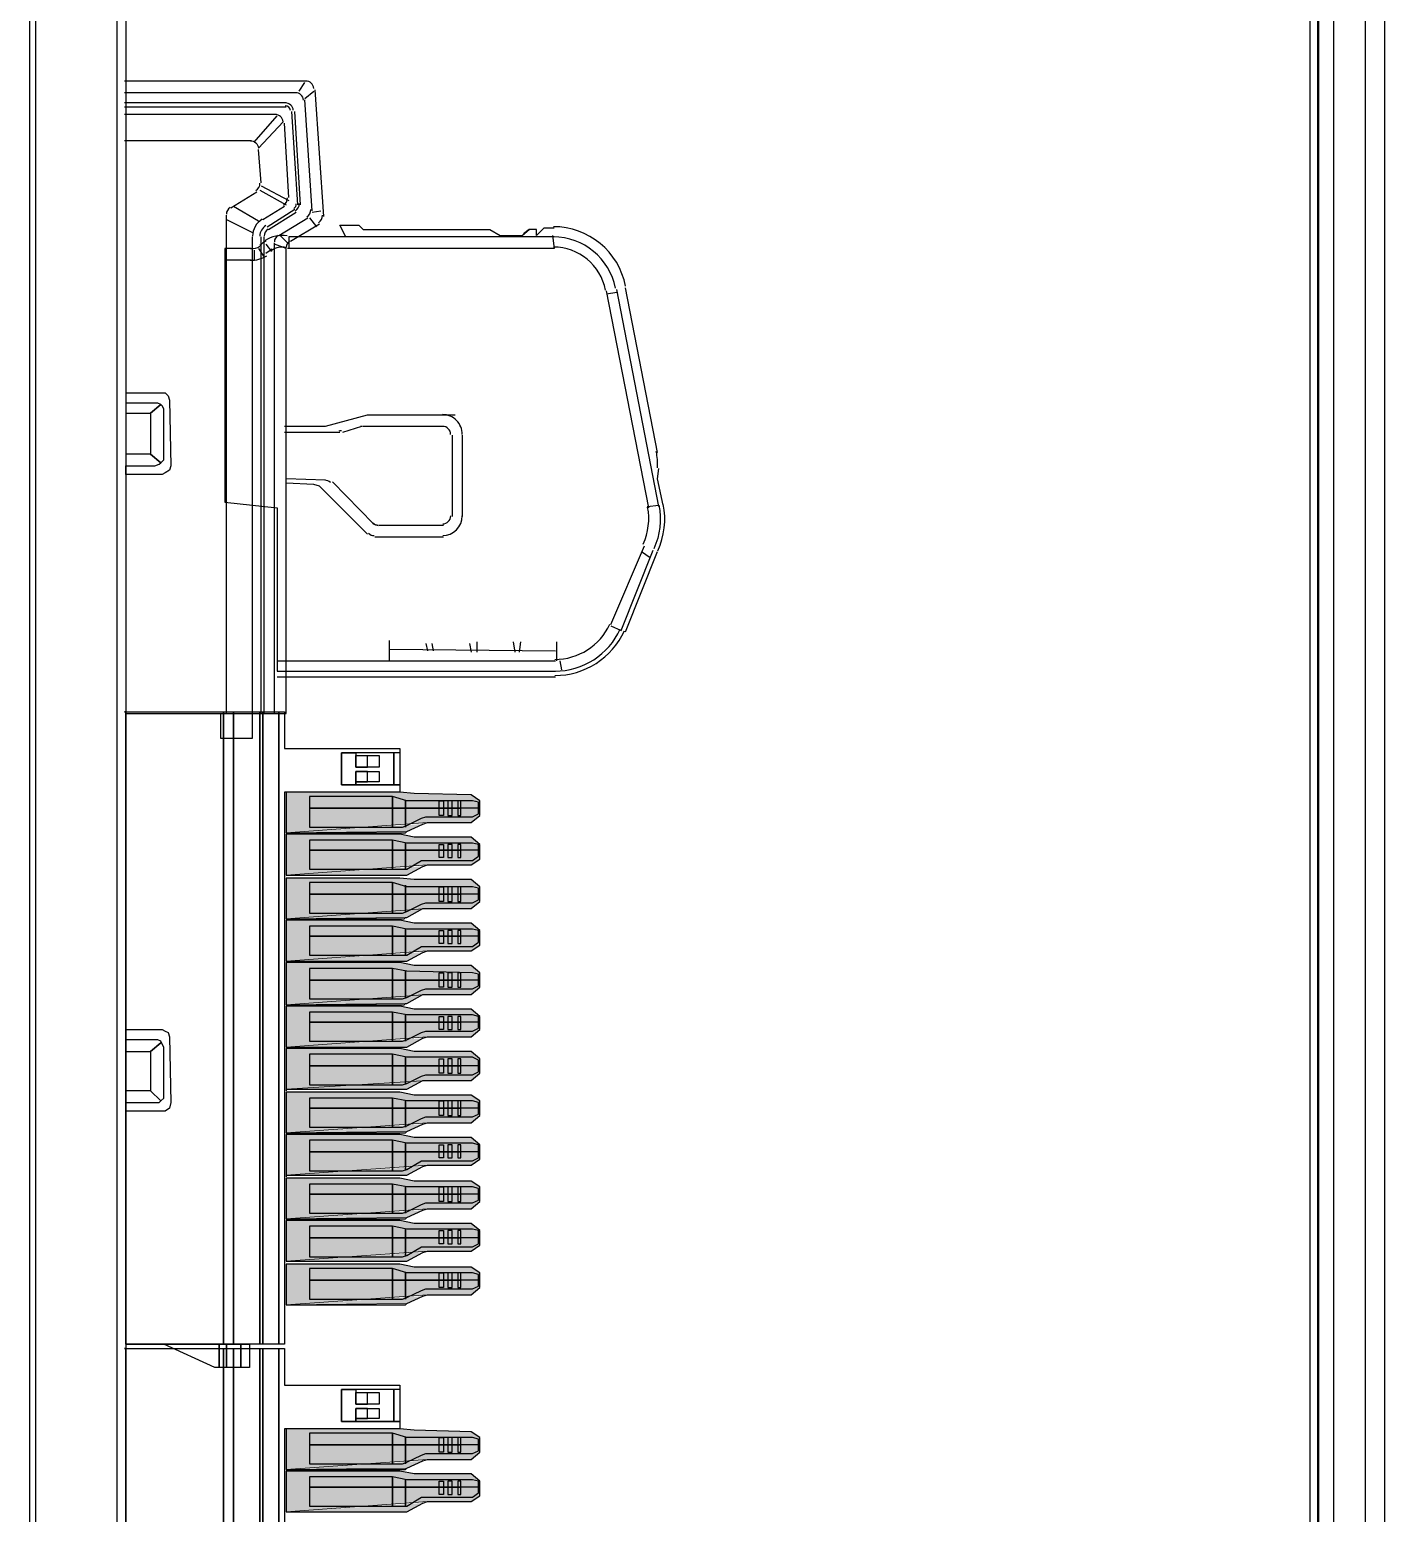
# Model space of a CAD drawing. Extents: x 4719 to 8938, y 1800 to 4482.
# Drawn here: x 7864.8 to 8258.6, y 3474.4 to 3905.5 of the extents above; entities that cross this region are included whole.
import ezdxf

# ---------------------------------------------------------------- set-up
doc = ezdxf.new("R2010")
doc.units = 0
doc.header["$LTSCALE"] = 10
doc.header["$MEASUREMENT"] = 0
doc.layers.add('G02-1-PRDXXXX-E-MRIO-01-P01-01$0$ANNOTATION', color=7, linetype='Continuous')

# ---------------------------------------------------------------- blocks, each defined once
blk = doc.blocks.new('G02-1-PRDXXXX-E-MRIO-01-P01-01$0$DV-54809-ZX-350-001')
at = {"layer": 'G02-1-PRDXXXX-E-MRIO-01-P01-01$0$ANNOTATION', "lineweight": 25}
for points in [[(3518.11, 2462.3), (3147.68, 2462.3), (3147.68, 1279.86), (3518.11, 1279.86)], [(3145.98, 2460.61), (3520.23, 2460.61), (3520.23, 1281.98), (3145.98, 1281.98)], [(3524.89, 2459.76), (3524.89, 1282.4), (3534.2, 1282.4), (3534.2, 2459.76)], [(3171.38, 1304.84), (3171.38, 2437.75), (3173.92, 2437.75), (3173.92, 1304.84)], [(3173.5, 1907.28), (3220.07, 1907.28), (3220.07, 1896.69), (3253.52, 1896.69), (3253.52, 1883.99), (3220.07, 1883.99), (3220.07, 1723.54), (3218.38, 1723.54), (3218.38, 1907.28), (3218.38, 1723.54), (3213.72, 1723.54), (3213.72, 1907.28), (3213.72, 1723.54), (3212.87, 1723.54), (3212.87, 1907.28), (3212.87, 1723.54), (3209.91, 1723.54), (3209.91, 1716.77), (3207.37, 1716.77), (3207.37, 1723.54), (3207.37, 1716.77), (3203.14, 1716.77), (3203.14, 1723.54), (3203.14, 1716.77), (3201.02, 1716.77), (3201.02, 1723.54), (3201.02, 1716.77), (3199.75, 1716.77), (3184.93, 1723.54), (3173.92, 1723.54), (3209.91, 1723.54), (3205.25, 1723.54), (3205.25, 1907.28), (3205.25, 1723.54), (3202.29, 1723.54), (3202.29, 1907.28), (3202.29, 1723.54), (3173.92, 1723.54), (3173.92, 1907.28)], [(3276.8, 1881.45), (3274.26, 1883.15), (3257.75, 1883.57), (3253.52, 1883.99), (3220.49, 1883.99), (3220.49, 1872.14), (3254.79, 1872.14), (3255.21, 1872.14), (3255.63, 1872.56), (3260.29, 1874.68), (3261.56, 1875.1), (3274.26, 1875.1), (3276.8, 1877.22)], [(3276.8, 1868.75), (3274.26, 1870.87), (3257.75, 1870.87), (3253.52, 1871.71), (3220.49, 1871.71), (3220.49, 1859.86), (3254.79, 1859.86), (3255.21, 1859.86), (3255.63, 1859.86), (3260.29, 1862.4), (3261.56, 1862.82), (3274.26, 1862.82), (3276.8, 1864.52)], [(3276.8, 1856.47), (3274.26, 1858.59), (3257.75, 1858.59), (3253.52, 1859.01), (3220.49, 1859.01), (3220.49, 1847.16), (3254.79, 1847.16), (3255.21, 1847.58), (3255.63, 1847.58), (3260.29, 1850.12), (3261.56, 1850.12), (3274.26, 1850.12), (3276.8, 1852.24)], [(3276.8, 1843.77), (3274.26, 1845.89), (3257.75, 1845.89), (3253.52, 1846.74), (3220.49, 1846.74), (3220.49, 1834.88), (3254.79, 1834.88), (3255.21, 1834.88), (3255.63, 1834.88), (3260.29, 1837.42), (3261.56, 1837.85), (3274.26, 1837.85), (3276.8, 1839.54)], [(3276.8, 1831.5), (3274.26, 1833.61), (3257.75, 1833.61), (3253.52, 1834.46), (3220.49, 1834.46), (3220.49, 1822.18), (3254.79, 1822.18), (3255.21, 1822.6), (3255.63, 1822.6), (3260.29, 1825.15), (3261.56, 1825.15), (3274.26, 1825.15), (3276.8, 1827.26)], [(3276.8, 1818.79), (3274.26, 1820.91), (3257.75, 1820.91), (3253.52, 1821.76), (3220.49, 1821.76), (3220.49, 1809.9), (3254.79, 1809.9), (3255.21, 1809.9), (3255.63, 1809.9), (3260.29, 1812.44), (3261.56, 1812.87), (3274.26, 1812.87), (3276.8, 1814.98)], [(3276.8, 1806.52), (3274.26, 1808.63), (3257.75, 1808.63), (3253.52, 1809.48), (3220.49, 1809.48), (3220.49, 1797.63), (3254.79, 1797.63), (3255.21, 1797.63), (3255.63, 1797.63), (3260.29, 1800.17), (3261.56, 1800.17), (3274.26, 1800.17), (3276.8, 1802.28)], [(3276.8, 1794.24), (3274.26, 1795.93), (3257.75, 1795.93), (3253.52, 1796.78), (3220.49, 1796.78), (3220.49, 1784.93), (3254.79, 1784.93), (3255.21, 1784.93), (3255.63, 1785.35), (3260.29, 1787.47), (3261.56, 1787.89), (3274.26, 1787.89), (3276.8, 1790.01)], [(3276.8, 1781.54), (3274.26, 1783.66), (3257.75, 1783.66), (3253.52, 1784.5), (3220.49, 1784.5), (3220.49, 1772.65), (3254.79, 1772.65), (3255.21, 1772.65), (3255.63, 1772.65), (3260.29, 1775.19), (3261.56, 1775.61), (3274.26, 1775.61), (3276.8, 1777.31)], [(3276.8, 1769.26), (3274.26, 1770.96), (3257.75, 1770.96), (3253.52, 1771.8), (3220.49, 1771.8), (3220.49, 1759.95), (3254.79, 1759.95), (3255.21, 1759.95), (3255.63, 1760.37), (3260.29, 1762.49), (3261.56, 1762.91), (3274.26, 1762.91), (3276.8, 1765.03)], [(3276.8, 1756.56), (3274.26, 1758.68), (3257.75, 1758.68), (3253.52, 1759.52), (3220.49, 1759.52), (3220.49, 1747.67), (3254.79, 1747.67), (3255.21, 1747.67), (3255.63, 1747.67), (3260.29, 1750.21), (3261.56, 1750.63), (3274.26, 1750.63), (3276.8, 1752.33)], [(3276.8, 1744.28), (3274.26, 1745.98), (3257.75, 1745.98), (3253.52, 1746.82), (3220.49, 1746.82), (3220.49, 1734.97), (3254.79, 1734.97), (3255.21, 1734.97), (3255.63, 1735.39), (3260.29, 1737.51), (3261.56, 1737.93), (3274.26, 1737.93), (3276.8, 1740.05)], [(3276.8, 1696.44), (3274.26, 1698.14), (3257.75, 1698.56), (3253.52, 1698.98), (3220.49, 1698.98), (3220.49, 1687.13), (3254.79, 1687.13), (3255.21, 1687.13), (3255.63, 1687.55), (3260.29, 1689.67), (3261.56, 1690.09), (3274.26, 1690.09), (3276.8, 1692.21)], [(3276.8, 1683.74), (3274.26, 1685.86), (3257.75, 1685.86), (3253.52, 1686.71), (3220.49, 1686.71), (3220.49, 1674.85), (3254.79, 1674.85), (3255.21, 1674.85), (3255.63, 1674.85), (3260.29, 1677.39), (3261.56, 1677.82), (3274.26, 1677.82), (3276.8, 1679.51)]]:
    blk.add_lwpolyline(points, close=True, dxfattribs=at)
for points in [[(3524.89, 2454.26), (3539.71, 2454.26), (3539.71, 1287.9), (3524.89, 1287.9)], [(3524.89, 1297.64), (3520.65, 1297.64), (3520.65, 2444.52), (3520.23, 2444.52), (3520.23, 2445.37), (3519.81, 2445.37)], [(3226.42, 2090.59), (3173.5, 2090.59)], [(3223.46, 2087.2), (3173.5, 2087.2)], [(3173.92, 2090.59), (3173.92, 1906.85), (3220.49, 1906.85), (3220.49, 2041.9), (3217.11, 2043.18)], [(3224.3, 2087.63), (3226, 2090.17)], [(3226, 2085.51), (3228.54, 2087.63)], [(3231.5, 2051.22), (3228.96, 2088.05)], [(3220.49, 2084.24), (3173.5, 2084.24)], [(3220.49, 2082.97), (3173.5, 2082.97)], [(3228.11, 2052.91), (3226, 2085.09)], [(3217.53, 2080.85), (3173.5, 2080.85)], [(3211.18, 2072.81), (3217.95, 2080.43)], [(3221.34, 2056.72), (3220.07, 2078.31)], [(3223.88, 2054.61), (3222.19, 2081.7)], [(3224.73, 2054.61), (3223.03, 2081.7)], [(3210.33, 2073.23), (3173.5, 2073.23)], [(3213.3, 2060.96), (3212.45, 2070.69)], [(3204.41, 2053.76), (3212.03, 2058.42)], [(3212.87, 2058.84), (3220.49, 2054.61)], [(3213.3, 2060.11), (3221.34, 2055.88)], [(3205.25, 2054.18), (3212.45, 2049.95)], [(3213.72, 2050.37), (3220.07, 2054.18)], [(3214.99, 2048.26), (3223.03, 2053.34)], [(3215.41, 2047.41), (3223.46, 2052.49)], [(3228.11, 2052.49), (3230.65, 2052.91)], [(3203.14, 1906.85), (3203.14, 2051.64)], [(3203.14, 2050.37), (3210.76, 2046.56)], [(3218.38, 2045.72), (3226.84, 2050.8)], [(3221.76, 2044.02), (3230.23, 2049.1)], [(3227.27, 2050.8), (3229.38, 2048.26)], [(3237.85, 2045.29), (3236.16, 2048.68), (3241.66, 2048.68), (3242.93, 2047.41), (3279.76, 2047.41), (3282.73, 2045.72), (3289.08, 2045.72), (3291.19, 2047.41)], [(3298.39, 2047.83), (3295.43, 2047.83), (3293.31, 2045.72), (3293.31, 2047.41), (3291.19, 2047.41), (3289.5, 2046.14)], [(3201.44, 1906.85), (3201.44, 1899.66), (3210.76, 1899.66), (3210.76, 1906.85), (3210.76, 2045.29)], [(3213.3, 1906.85), (3213.3, 2045.29)], [(3214.14, 1906.85), (3214.14, 2045.29)], [(3217.11, 1906.85), (3217.11, 2043.6)], [(3218.8, 2045.72), (3220.92, 2043.6)], [(3297.97, 2045.72), (3298.39, 2041.9), (3220.92, 2041.9)], [(3298.39, 2045.29), (3221.34, 2045.29), (3221.34, 2041.9)], [(3210.33, 2041.9), (3202.71, 2041.9), (3202.71, 1968.24), (3217.95, 1966.55)], [(3202.71, 2041.48), (3202.71, 1968.24), (3217.95, 1966.55), (3217.95, 1919.13), (3298.81, 1919.13)], [(3211.18, 2041.48), (3211.18, 2038.52)], [(3212.45, 2041.9), (3214.14, 2039.36)], [(3214.57, 2043.18), (3216.26, 2041.06)], [(3210.33, 2038.52), (3202.71, 2038.52)], [(3328.45, 1982.63), (3319.14, 2030.47)], [(3325.91, 1966.55), (3313.63, 2029.63)], [(3313.63, 2028.78), (3316.6, 2029.2)], [(3328.87, 1966.97), (3316.6, 2030.05)], [(3173.92, 1999.99), (3185.35, 1999.99), (3186.2, 1999.15), (3186.62, 1997.88), (3187.05, 1978.82), (3186.62, 1977.55), (3185.35, 1976.71), (3184.51, 1976.28), (3173.92, 1976.28), (3173.92, 1978.82), (3182.39, 1978.82), (3183.66, 1979.25), (3184.08, 1979.67), (3184.93, 1980.52), (3184.93, 1981.36), (3184.93, 1995.34), (3184.51, 1996.18), (3184.08, 1996.61), (3183.24, 1997.03), (3182.39, 1997.03), (3173.92, 1997.03), (3173.92, 1994.07), (3181.12, 1994.07), (3184.08, 1996.61), (3181.12, 1994.07), (3181.12, 1982.21), (3184.08, 1979.67), (3181.12, 1982.21), (3173.92, 1982.21)], [(3220.07, 1990.26), (3231.92, 1990.26), (3244.2, 1993.64), (3269.6, 1993.64)], [(3220.07, 1988.56), (3236.16, 1988.56)], [(3237, 1988.56), (3242.51, 1990.26)], [(3242.93, 1990.26), (3266.22, 1990.26)], [(3268.76, 1987.71), (3268.76, 1964.01)], [(3271.72, 1987.71), (3271.72, 1964.01)], [(3231.92, 1974.59), (3220.49, 1975.01)], [(3330.14, 1967.39), (3328.45, 1975.01), (3328.87, 1977.98)], [(3244.2, 1958.93), (3230.23, 1972.9), (3228.54, 1973.32), (3220.49, 1973.74)], [(3245.89, 1961.89), (3234.04, 1974.17)], [(3266.22, 1961.47), (3247.59, 1961.47)], [(3266.22, 1958.08), (3246.32, 1958.08)], [(3314.9, 1932.68), (3324.64, 1955.54)], [(3314.9, 1932.25), (3317.87, 1930.98), (3327.18, 1954.27)], [(3319.14, 1930.56), (3328.45, 1953.85)], [(3323.79, 1953.85), (3326.33, 1952.15)], [(3250.55, 1922.09), (3250.55, 1928.02)], [(3261.14, 1927.17), (3261.56, 1925.06)], [(3262.83, 1927.17), (3263.25, 1925.06)], [(3273.84, 1927.17), (3274.26, 1924.63)], [(3275.95, 1927.6), (3275.95, 1924.63)], [(3286.54, 1927.6), (3286.96, 1924.63)], [(3288.65, 1927.6), (3288.23, 1924.63)], [(3299.24, 1922.09), (3299.24, 1927.6)], [(3250.55, 1925.48), (3298.81, 1925.06)], [(3217.95, 1922.09), (3298.81, 1922.09)], [(3300.08, 1922.09), (3300.51, 1919.55)], [(3217.95, 1917.44), (3298.81, 1917.44)], [(3253.52, 1895.42), (3236.58, 1895.42), (3236.58, 1886.11), (3253.52, 1886.11), (3251.82, 1886.11), (3251.82, 1895.42), (3251.82, 1886.11), (3240.81, 1886.11), (3240.81, 1889.92), (3247.59, 1889.92), (3247.59, 1886.96), (3240.81, 1886.96), (3244.2, 1886.96), (3244.2, 1889.92), (3240.81, 1889.92), (3240.81, 1886.11), (3236.58, 1886.11), (3236.58, 1895.42), (3240.81, 1895.42), (3240.81, 1891.19), (3240.81, 1894.58), (3247.59, 1894.58), (3247.59, 1891.19), (3240.81, 1891.19), (3244.2, 1891.19), (3244.2, 1894.58)], [(3220.49, 1883.99), (3220.49, 1872.14)], [(3276.38, 1881.03), (3274.68, 1881.45), (3255.63, 1881.45), (3251.4, 1882.72), (3227.27, 1882.72), (3227.27, 1873.83), (3254.36, 1873.83), (3255.63, 1874.25), (3259.87, 1876.37), (3261.14, 1876.79), (3274.68, 1876.79), (3276.38, 1877.64), (3276.38, 1881.03), (3276.38, 1879.34), (3227.27, 1879.34), (3251.4, 1879.34), (3251.4, 1882.72), (3251.4, 1873.83), (3251.4, 1879.34), (3255.21, 1879.34), (3255.21, 1873.83), (3255.21, 1881.45), (3255.21, 1879.34), (3264.95, 1879.34), (3264.95, 1881.45), (3266.22, 1881.45), (3266.22, 1877.22), (3264.95, 1877.22), (3264.95, 1879.34), (3268.76, 1879.34), (3268.76, 1881.45), (3267.49, 1881.45), (3267.49, 1877.22), (3268.76, 1877.22), (3268.76, 1879.34), (3271.3, 1879.34), (3271.3, 1881.45), (3270.45, 1881.45), (3270.45, 1877.22), (3271.3, 1877.22), (3271.3, 1879.34)], [(3255.21, 1873.83), (3255.21, 1881.45)], [(3220.49, 1871.71), (3220.49, 1859.86)], [(3276.38, 1868.75), (3274.68, 1869.17), (3255.63, 1869.17), (3251.4, 1870.02), (3227.27, 1870.02), (3227.27, 1861.55), (3254.36, 1861.55), (3255.63, 1861.55), (3259.87, 1864.09), (3261.14, 1864.09), (3274.68, 1864.09), (3276.38, 1865.36), (3276.38, 1868.75), (3276.38, 1867.06), (3227.27, 1867.06), (3251.4, 1867.06), (3251.4, 1870.02), (3251.4, 1861.55), (3251.4, 1867.06), (3255.21, 1867.06), (3255.21, 1861.55), (3255.21, 1869.17), (3255.21, 1867.06), (3264.95, 1867.06), (3264.95, 1868.75), (3266.22, 1868.75), (3266.22, 1864.94), (3264.95, 1864.94), (3264.95, 1867.06), (3268.76, 1867.06), (3268.76, 1868.75), (3267.49, 1868.75), (3267.49, 1864.94), (3268.76, 1864.94), (3268.76, 1867.06), (3271.3, 1867.06), (3271.3, 1868.75), (3270.45, 1868.75), (3270.45, 1864.94), (3271.3, 1864.94), (3271.3, 1867.06)], [(3220.49, 1859.01), (3220.49, 1847.16)], [(3276.38, 1856.05), (3274.68, 1856.47), (3255.63, 1856.47), (3251.4, 1857.74), (3227.27, 1857.74), (3227.27, 1848.85), (3254.36, 1848.85), (3255.63, 1849.28), (3259.87, 1851.39), (3261.14, 1851.82), (3274.68, 1851.82), (3276.38, 1852.66), (3276.38, 1856.05), (3276.38, 1854.36), (3227.27, 1854.36), (3251.4, 1854.36), (3251.4, 1857.74), (3251.4, 1848.85), (3251.4, 1854.36), (3255.21, 1854.36), (3255.21, 1849.28), (3255.21, 1856.9), (3255.21, 1854.36), (3264.95, 1854.36), (3264.95, 1856.47), (3266.22, 1856.47), (3266.22, 1852.24), (3264.95, 1852.24), (3264.95, 1854.36), (3268.76, 1854.36), (3268.76, 1856.47), (3267.49, 1856.47), (3267.49, 1852.24), (3268.76, 1852.24), (3268.76, 1854.36), (3271.3, 1854.36), (3271.3, 1856.47), (3270.45, 1856.47), (3270.45, 1852.24), (3271.3, 1852.24), (3271.3, 1854.36)], [(3220.49, 1846.74), (3220.49, 1834.88)], [(3276.38, 1843.77), (3274.68, 1844.2), (3255.63, 1844.2), (3251.4, 1845.04), (3227.27, 1845.04), (3227.27, 1836.58), (3254.36, 1836.58), (3255.63, 1836.58), (3259.87, 1839.12), (3261.14, 1839.12), (3274.68, 1839.12), (3276.38, 1840.39), (3276.38, 1843.77), (3276.38, 1842.08), (3227.27, 1842.08), (3251.4, 1842.08), (3251.4, 1845.04), (3251.4, 1836.58), (3251.4, 1842.08), (3255.21, 1842.08), (3255.21, 1836.58), (3255.21, 1844.2), (3255.21, 1842.08), (3264.95, 1842.08), (3264.95, 1843.77), (3266.22, 1843.77), (3266.22, 1839.96), (3264.95, 1839.96), (3264.95, 1842.08), (3268.76, 1842.08), (3268.76, 1843.77), (3267.49, 1843.77), (3267.49, 1839.96), (3268.76, 1839.96), (3268.76, 1842.08), (3271.3, 1842.08), (3271.3, 1843.77), (3270.45, 1843.77), (3270.45, 1839.96), (3271.3, 1839.96), (3271.3, 1842.08)], [(3220.49, 1834.46), (3220.49, 1822.18)], [(3276.38, 1831.07), (3274.68, 1831.5), (3255.63, 1831.92), (3251.4, 1832.77), (3227.27, 1832.77), (3227.27, 1823.87), (3254.36, 1823.87), (3255.63, 1824.3), (3259.87, 1826.42), (3261.14, 1826.84), (3274.68, 1826.84), (3276.38, 1827.69), (3276.38, 1831.07), (3276.38, 1829.38), (3227.27, 1829.38), (3251.4, 1829.38), (3251.4, 1832.77), (3251.4, 1823.87), (3251.4, 1829.38), (3255.21, 1829.38), (3255.21, 1824.3), (3255.21, 1831.92), (3255.21, 1829.38), (3264.95, 1829.38), (3264.95, 1831.5), (3266.22, 1831.5), (3266.22, 1827.26), (3264.95, 1827.26), (3264.95, 1829.38), (3268.76, 1829.38), (3268.76, 1831.5), (3267.49, 1831.5), (3267.49, 1827.26), (3268.76, 1827.26), (3268.76, 1829.38), (3271.3, 1829.38), (3271.3, 1831.5), (3270.45, 1831.5), (3270.45, 1827.26), (3271.3, 1827.26), (3271.3, 1829.38)], [(3220.49, 1821.76), (3220.49, 1809.9)], [(3276.38, 1818.79), (3274.68, 1819.22), (3255.63, 1819.22), (3251.4, 1820.06), (3227.27, 1820.06), (3227.27, 1811.6), (3254.36, 1811.6), (3255.63, 1812.02), (3259.87, 1814.14), (3261.14, 1814.56), (3274.68, 1814.56), (3276.38, 1815.41), (3276.38, 1818.79), (3276.38, 1817.1), (3227.27, 1817.1), (3251.4, 1817.1), (3251.4, 1820.06), (3251.4, 1811.6), (3251.4, 1817.1), (3255.21, 1817.1), (3255.21, 1811.6), (3255.21, 1819.22), (3255.21, 1817.1), (3264.95, 1817.1), (3264.95, 1818.79), (3266.22, 1818.79), (3266.22, 1814.98), (3264.95, 1814.98), (3264.95, 1817.1), (3268.76, 1817.1), (3268.76, 1818.79), (3267.49, 1818.79), (3267.49, 1814.98), (3268.76, 1814.98), (3268.76, 1817.1), (3271.3, 1817.1), (3271.3, 1818.79), (3270.45, 1818.79), (3270.45, 1814.98), (3271.3, 1814.98), (3271.3, 1817.1)], [(3173.92, 1814.98), (3184.51, 1814.98), (3185.35, 1814.56), (3186.2, 1814.14), (3186.62, 1812.87), (3187.05, 1793.82), (3186.62, 1792.12), (3185.35, 1791.28), (3184.51, 1791.28), (3173.92, 1791.28), (3173.92, 1793.82), (3182.39, 1793.82), (3183.66, 1793.82), (3184.08, 1794.24), (3184.93, 1795.09), (3184.93, 1795.93), (3184.93, 1809.9), (3184.51, 1810.75), (3184.08, 1811.6), (3183.24, 1812.02), (3182.39, 1812.02), (3173.92, 1812.02), (3173.92, 1808.63), (3181.12, 1808.63), (3184.08, 1811.17), (3181.12, 1808.63), (3181.12, 1797.2), (3184.08, 1794.24), (3181.12, 1797.2), (3173.92, 1797.2)], [(3220.49, 1809.48), (3220.49, 1797.2)], [(3276.38, 1806.09), (3274.68, 1806.94), (3255.63, 1806.94), (3251.4, 1807.79), (3227.27, 1807.79), (3227.27, 1798.9), (3254.36, 1798.9), (3255.63, 1799.32), (3259.87, 1801.44), (3261.14, 1801.86), (3274.68, 1801.86), (3276.38, 1802.71), (3276.38, 1806.09), (3276.38, 1804.4), (3227.27, 1804.4), (3251.4, 1804.4), (3251.4, 1807.79), (3251.4, 1798.9), (3251.4, 1804.4), (3255.21, 1804.4), (3255.21, 1799.32), (3255.21, 1806.94), (3255.21, 1804.4), (3264.95, 1804.4), (3264.95, 1806.52), (3266.22, 1806.52), (3266.22, 1802.28), (3264.95, 1802.28), (3264.95, 1804.4), (3268.76, 1804.4), (3268.76, 1806.52), (3267.49, 1806.52), (3267.49, 1802.28), (3268.76, 1802.28), (3268.76, 1804.4), (3271.3, 1804.4), (3271.3, 1806.52), (3270.45, 1806.52), (3270.45, 1802.28), (3271.3, 1802.28), (3271.3, 1804.4)], [(3220.49, 1796.78), (3220.49, 1784.93)], [(3276.38, 1793.82), (3274.68, 1794.24), (3255.63, 1794.24), (3251.4, 1795.09), (3227.27, 1795.09), (3227.27, 1786.62), (3254.36, 1786.62), (3255.63, 1787.04), (3259.87, 1789.16), (3261.14, 1789.58), (3274.68, 1789.58), (3276.38, 1790.43), (3276.38, 1793.82), (3276.38, 1792.12), (3227.27, 1792.12), (3251.4, 1792.12), (3251.4, 1795.09), (3251.4, 1786.62), (3251.4, 1792.12), (3255.21, 1792.12), (3255.21, 1786.62), (3255.21, 1794.24), (3255.21, 1792.12), (3264.95, 1792.12), (3264.95, 1794.24), (3266.22, 1794.24), (3266.22, 1790.01), (3264.95, 1790.01), (3264.95, 1792.12), (3268.76, 1792.12), (3268.76, 1794.24), (3267.49, 1794.24), (3267.49, 1790.01), (3268.76, 1790.01), (3268.76, 1792.12), (3271.3, 1792.12), (3271.3, 1794.24), (3270.45, 1794.24), (3270.45, 1790.01), (3271.3, 1790.01), (3271.3, 1792.12)], [(3220.49, 1784.5), (3220.49, 1772.23)], [(3276.38, 1781.54), (3274.68, 1781.96), (3255.63, 1781.96), (3251.4, 1782.81), (3227.27, 1782.81), (3227.27, 1773.92), (3254.36, 1773.92), (3255.63, 1774.34), (3259.87, 1776.88), (3261.14, 1776.88), (3274.68, 1776.88), (3276.38, 1777.73), (3276.38, 1781.54), (3276.38, 1779.42), (3227.27, 1779.42), (3251.4, 1779.42), (3251.4, 1782.81), (3251.4, 1773.92), (3251.4, 1779.42), (3255.21, 1779.42), (3255.21, 1774.34), (3255.21, 1781.96), (3255.21, 1779.42), (3264.95, 1779.42), (3264.95, 1781.54), (3266.22, 1781.54), (3266.22, 1777.73), (3264.95, 1777.73), (3264.95, 1779.42), (3268.76, 1779.42), (3268.76, 1781.54), (3267.49, 1781.54), (3267.49, 1777.73), (3268.76, 1777.73), (3268.76, 1779.42), (3271.3, 1779.42), (3271.3, 1781.54), (3270.45, 1781.54), (3270.45, 1777.73), (3271.3, 1777.73), (3271.3, 1779.42)], [(3220.49, 1771.8), (3220.49, 1759.95)], [(3276.38, 1768.84), (3274.68, 1769.26), (3255.63, 1769.26), (3251.4, 1770.11), (3227.27, 1770.11), (3227.27, 1761.64), (3254.36, 1761.64), (3255.63, 1762.06), (3259.87, 1764.18), (3261.14, 1764.6), (3274.68, 1764.6), (3276.38, 1765.45), (3276.38, 1768.84), (3276.38, 1767.14), (3227.27, 1767.14), (3251.4, 1767.14), (3251.4, 1770.11), (3251.4, 1761.64), (3251.4, 1767.14), (3255.21, 1767.14), (3255.21, 1761.64), (3255.21, 1769.26), (3255.21, 1767.14), (3264.95, 1767.14), (3264.95, 1769.26), (3266.22, 1769.26), (3266.22, 1765.03), (3264.95, 1765.03), (3264.95, 1767.14), (3268.76, 1767.14), (3268.76, 1769.26), (3267.49, 1769.26), (3267.49, 1765.03), (3268.76, 1765.03), (3268.76, 1767.14), (3271.3, 1767.14), (3271.3, 1769.26), (3270.45, 1769.26), (3270.45, 1765.03), (3271.3, 1765.03), (3271.3, 1767.14)], [(3220.49, 1759.52), (3220.49, 1747.67)], [(3276.38, 1756.56), (3274.68, 1756.98), (3255.63, 1756.98), (3251.4, 1757.83), (3227.27, 1757.83), (3227.27, 1748.94), (3254.36, 1748.94), (3255.63, 1749.36), (3259.87, 1751.9), (3261.14, 1751.9), (3274.68, 1751.9), (3276.38, 1752.75), (3276.38, 1756.56), (3276.38, 1754.44), (3227.27, 1754.44), (3251.4, 1754.44), (3251.4, 1757.83), (3251.4, 1748.94), (3251.4, 1754.44), (3255.21, 1754.44), (3255.21, 1749.36), (3255.21, 1756.98), (3255.21, 1754.44), (3264.95, 1754.44), (3264.95, 1756.56), (3266.22, 1756.56), (3266.22, 1752.75), (3264.95, 1752.75), (3264.95, 1754.44), (3268.76, 1754.44), (3268.76, 1756.56), (3267.49, 1756.56), (3267.49, 1752.75), (3268.76, 1752.75), (3268.76, 1754.44), (3271.3, 1754.44), (3271.3, 1756.56), (3270.45, 1756.56), (3270.45, 1752.75), (3271.3, 1752.75), (3271.3, 1754.44)], [(3220.49, 1746.82), (3220.49, 1734.97)], [(3276.38, 1743.86), (3274.68, 1744.28), (3255.63, 1744.28), (3251.4, 1745.55), (3227.27, 1745.55), (3227.27, 1736.66), (3254.36, 1736.66), (3255.63, 1737.09), (3259.87, 1739.2), (3261.14, 1739.63), (3274.68, 1739.63), (3276.38, 1740.47), (3276.38, 1743.86), (3276.38, 1742.17), (3227.27, 1742.17), (3251.4, 1742.17), (3251.4, 1745.55), (3251.4, 1736.66), (3251.4, 1742.17), (3255.21, 1742.17), (3255.21, 1736.66), (3255.21, 1744.28), (3255.21, 1742.17), (3264.95, 1742.17), (3264.95, 1744.28), (3266.22, 1744.28), (3266.22, 1740.05), (3264.95, 1740.05), (3264.95, 1742.17), (3268.76, 1742.17), (3268.76, 1744.28), (3267.49, 1744.28), (3267.49, 1740.05), (3268.76, 1740.05), (3268.76, 1742.17), (3271.3, 1742.17), (3271.3, 1744.28), (3270.45, 1744.28), (3270.45, 1740.05), (3271.3, 1740.05), (3271.3, 1742.17)], [(3218.38, 1538.53), (3218.38, 1722.27), (3218.38, 1538.53)], [(3213.72, 1538.53), (3213.72, 1722.27), (3213.72, 1538.53)], [(3212.87, 1538.53), (3212.87, 1722.27), (3212.87, 1538.53)], [(3205.25, 1538.53), (3205.25, 1722.27), (3205.25, 1538.53)], [(3202.29, 1538.53), (3202.29, 1722.27), (3202.29, 1538.53)], [(3173.92, 1538.53), (3173.92, 1722.27), (3173.5, 1722.27), (3220.07, 1722.27), (3220.07, 1711.68), (3253.52, 1711.68), (3253.52, 1698.98), (3220.07, 1698.98), (3220.07, 1538.53)], [(3253.52, 1710.41), (3236.58, 1710.41), (3236.58, 1701.1), (3253.52, 1701.1), (3251.82, 1701.1), (3251.82, 1710.41), (3251.82, 1701.1), (3240.81, 1701.1), (3240.81, 1704.91), (3247.59, 1704.91), (3247.59, 1701.95), (3240.81, 1701.95), (3244.2, 1701.95), (3244.2, 1704.91), (3240.81, 1704.91), (3240.81, 1701.1), (3236.58, 1701.1), (3236.58, 1710.41), (3240.81, 1710.41), (3240.81, 1706.18), (3240.81, 1709.57), (3247.59, 1709.57), (3247.59, 1706.18), (3240.81, 1706.18), (3244.2, 1706.18), (3244.2, 1709.57)], [(3276.38, 1696.02), (3274.68, 1696.44), (3255.63, 1696.44), (3251.4, 1697.71), (3227.27, 1697.71), (3227.27, 1688.82), (3254.36, 1688.82), (3255.63, 1689.25), (3259.87, 1691.36), (3261.14, 1691.79), (3274.68, 1691.79), (3276.38, 1692.63), (3276.38, 1696.02), (3276.38, 1694.33), (3227.27, 1694.33), (3251.4, 1694.33), (3251.4, 1697.71), (3251.4, 1688.82), (3251.4, 1694.33), (3255.21, 1694.33), (3255.21, 1688.82), (3255.21, 1696.44), (3255.21, 1694.33), (3264.95, 1694.33), (3264.95, 1696.44), (3266.22, 1696.44), (3266.22, 1692.21), (3264.95, 1692.21), (3264.95, 1694.33), (3268.76, 1694.33), (3268.76, 1696.44), (3267.49, 1696.44), (3267.49, 1692.21), (3268.76, 1692.21), (3268.76, 1694.33), (3271.3, 1694.33), (3271.3, 1696.44), (3270.45, 1696.44), (3270.45, 1692.21), (3271.3, 1692.21), (3271.3, 1694.33)], [(3255.21, 1688.82), (3255.21, 1696.44)], [(3276.38, 1683.74), (3274.68, 1684.17), (3255.63, 1684.17), (3251.4, 1685.01), (3227.27, 1685.01), (3227.27, 1676.55), (3254.36, 1676.55), (3255.63, 1676.55), (3259.87, 1679.09), (3261.14, 1679.09), (3274.68, 1679.09), (3276.38, 1680.36), (3276.38, 1683.74), (3276.38, 1682.05), (3227.27, 1682.05), (3251.4, 1682.05), (3251.4, 1685.01), (3251.4, 1676.55), (3251.4, 1682.05), (3255.21, 1682.05), (3255.21, 1676.55), (3255.21, 1684.17), (3255.21, 1682.05), (3264.95, 1682.05), (3264.95, 1683.74), (3266.22, 1683.74), (3266.22, 1679.93), (3264.95, 1679.93), (3264.95, 1682.05), (3268.76, 1682.05), (3268.76, 1683.74), (3267.49, 1683.74), (3267.49, 1679.93), (3268.76, 1679.93), (3268.76, 1682.05), (3271.3, 1682.05), (3271.3, 1683.74), (3270.45, 1683.74), (3270.45, 1679.93), (3271.3, 1679.93), (3271.3, 1682.05)]]:
    blk.add_lwpolyline(points, dxfattribs=at)
for points in [[(3210.12, 2073.23, -0.393813), (3212.45, 2071.12), (3219.65, 2078.74, 0.39468), (3217.32, 2080.85)], [(3221.64, 2044.12, 0.265043), (3220.51, 2042.23, 0.194919), (3216.29, 2041.39)], [(3325.49, 1966.97), (3328.87, 1967.39, -0.156769), (3327.39, 1954.65)]]:
    blk.add_lwpolyline(points, format="xyb", dxfattribs=at)
blk.add_lwpolyline([(3245.73, 1962.15, 0.201034), (3247.39, 1961.47, -0.201034)], format="xyb", close=True, dxfattribs=at)
at = {"layer": 'G02-1-PRDXXXX-E-MRIO-01-P01-01$0$ANNOTATION', "color": 7, "lineweight": 0, "true_color": 0xffffff}
for points in [[(3261.56, 1875.1), (3220.49, 1872.14)], [(3255.21, 1872.14), (3220.49, 1872.14), (3255.63, 1872.56)], [(3261.56, 1862.82), (3220.49, 1859.86)], [(3255.21, 1859.86), (3220.49, 1859.86), (3255.63, 1859.86)], [(3261.56, 1850.12), (3220.49, 1847.16)], [(3255.21, 1847.58), (3220.49, 1847.16), (3255.63, 1847.58)], [(3261.56, 1837.85), (3220.49, 1834.88)], [(3255.21, 1834.88), (3220.49, 1834.88), (3255.63, 1834.88)], [(3261.56, 1825.15), (3220.49, 1822.18)], [(3255.21, 1822.6), (3220.49, 1822.18), (3255.63, 1822.6)], [(3261.56, 1812.87), (3220.49, 1809.9)], [(3255.21, 1809.9), (3220.49, 1809.9), (3255.63, 1809.9)], [(3261.56, 1800.17), (3220.49, 1797.63)], [(3255.21, 1797.63), (3220.49, 1797.63), (3255.63, 1797.63)], [(3261.56, 1787.89), (3220.49, 1784.93)], [(3255.21, 1784.93), (3220.49, 1784.93), (3255.63, 1785.35)], [(3261.56, 1775.61), (3220.49, 1772.65)], [(3255.21, 1772.65), (3220.49, 1772.65), (3255.63, 1772.65)], [(3261.56, 1762.91), (3220.49, 1759.95)], [(3255.21, 1759.95), (3220.49, 1759.95), (3255.63, 1760.37)], [(3261.56, 1750.63), (3220.49, 1747.67)], [(3255.21, 1747.67), (3220.49, 1747.67), (3255.63, 1747.67)], [(3261.56, 1737.93), (3220.49, 1734.97)], [(3255.21, 1734.97), (3220.49, 1734.97), (3255.63, 1735.39)], [(3261.56, 1690.09), (3220.49, 1687.13)], [(3255.21, 1687.13), (3220.49, 1687.13), (3255.63, 1687.55)], [(3261.56, 1677.82), (3220.49, 1674.85)], [(3255.21, 1674.85), (3220.49, 1674.85), (3255.63, 1674.85)]]:
    blk.add_lwpolyline(points, dxfattribs=at)
at = {"layer": 'G02-1-PRDXXXX-E-MRIO-01-P01-01$0$ANNOTATION', "lineweight": 25}
for centre, radius, start, end in [((3223.24, 2084.87), 2.33, 3.9875, 89.9681), ((3226.21, 2088.26), 2.33, 3.9893, 89.9748), ((3220.28, 2081.91), 2.33, 3.982, 89.9736), ((3220.28, 2081.91), 1.48, 3.9357, 90.0274), ((3210.55, 2060.75), 2.33, 300.5267, 3.8945), ((3218.58, 2056.52), 2.33, 300.641, 3.7945), ((3205.46, 2051.86), 2.32, 120.4762, 180.1147), ((3221.98, 2054.81), 1.48, 300.5949, 4.0757), ((3221.98, 2054.82), 2.33, 300.5293, 3.8919), ((3225.37, 2053.12), 2.33, 300.5267, 3.8945), ((3216.48, 2045.5), 5.72, 120.6083, 179.9719), ((3216.48, 2045.5), 3.6, 120.6246, 179.9571), ((3228.74, 2051.44), 2.34, 300.744, 3.6953), ((3298.18, 2026.88), 21.38, 11.045, 90.0054), ((3227.06, 2025.26), 22.59, 123.1811, 128.9167), ((3216.46, 2045.51), 2.32, 120.492, 180.1138), ((3219.43, 2036.61), 9.1, 81.2772, 123.3922), ((3219.44, 2043.81), 2.34, 120.7166, 179.8785), ((3298.18, 2026.88), 18.41, 11.0527, 90.0022), ((3210.54, 2046.36), 7.84, 266.4885, 303.6822), ((3210.54, 2046.35), 4.45, 265.3513, 302.1278), ((3228.2, 2023.66), 21.59, 123.3723, 129.049), ((3298.18, 2026.87), 15.46, 11.0653, 89.9951), ((3265.98, 1987.92), 5.74, 359.8747, 89.9677), ((3235.95, 1991.3), 2.31, 269.9792, 285.5681), ((3242.72, 1987.94), 2.31, 89.9728, 105.566), ((3266.01, 1987.93), 2.32, 359.8023, 90.0524), ((3310, 1979.45), 18.45, 356.1245, 11.0543), ((3231.71, 1972.25), 2.34, 44.8631, 89.0084), ((3308.34, 1963.38), 17.57, 335.3927, 11.0405), ((3308.35, 1963.37), 22.21, 335.4072, 11.0688), ((3266.01, 1964.22), 2.33, 270.2192, 359.8616), ((3266, 1964.22), 5.72, 270.2554, 359.8157), ((3246.1, 1960.81), 2.31, 224.6126, 270.4128), ((3298.6, 1940.09), 17.57, 269.9934, 335.4145), ((3298.6, 1940.08), 20.95, 269.9974, 335.4124), ((3298.6, 1940.09), 22.23, 269.9972, 335.4177)]:
    blk.add_arc(centre, radius, start, end, dxfattribs=at)
at = {"layer": 'G02-1-PRDXXXX-E-MRIO-01-P01-01$0$ANNOTATION', "color": 7, "true_color": 0xffffff, "transparency": 33554559}
for points in [[(3253.52, 1883.99), (3220.49, 1883.99), (3257.75, 1883.57)], [(3220.49, 1883.99), (3257.75, 1883.57), (3220.49, 1872.14)], [(3257.75, 1883.57), (3220.49, 1872.14), (3274.26, 1883.15)], [(3274.26, 1883.15), (3276.8, 1881.45), (3220.49, 1872.14)], [(3276.8, 1881.45), (3220.49, 1872.14), (3276.8, 1877.22)], [(3220.49, 1872.14), (3276.8, 1877.22), (3261.56, 1875.1)], [(3276.8, 1877.22), (3261.56, 1875.1), (3274.26, 1875.1)], [(3260.29, 1874.68), (3220.49, 1872.14), (3255.63, 1872.56)], [(3253.52, 1871.71), (3220.49, 1871.71), (3257.75, 1870.87)], [(3220.49, 1871.71), (3257.75, 1870.87), (3220.49, 1859.86)], [(3274.26, 1870.87), (3276.8, 1868.75), (3220.49, 1859.86)], [(3257.75, 1870.87), (3220.49, 1859.86), (3274.26, 1870.87)], [(3276.8, 1868.75), (3220.49, 1859.86), (3276.8, 1864.52)], [(3220.49, 1859.86), (3276.8, 1864.52), (3261.56, 1862.82)], [(3260.29, 1862.4), (3220.49, 1859.86), (3255.63, 1859.86)], [(3276.8, 1864.52), (3261.56, 1862.82), (3274.26, 1862.82)], [(3253.52, 1859.01), (3220.49, 1859.01), (3257.75, 1858.59)], [(3220.49, 1859.01), (3257.75, 1858.59), (3220.49, 1847.16)], [(3274.26, 1858.59), (3276.8, 1856.47), (3220.49, 1847.16)], [(3257.75, 1858.59), (3220.49, 1847.16), (3274.26, 1858.59)], [(3276.8, 1856.47), (3220.49, 1847.16), (3276.8, 1852.24)], [(3220.49, 1847.16), (3276.8, 1852.24), (3261.56, 1850.12)], [(3260.29, 1850.12), (3220.49, 1847.16), (3255.63, 1847.58)], [(3276.8, 1852.24), (3261.56, 1850.12), (3274.26, 1850.12)], [(3253.52, 1846.74), (3220.49, 1846.74), (3257.75, 1845.89)], [(3220.49, 1846.74), (3257.75, 1845.89), (3220.49, 1834.88)], [(3274.26, 1845.89), (3276.8, 1843.77), (3220.49, 1834.88)], [(3257.75, 1845.89), (3220.49, 1834.88), (3274.26, 1845.89)], [(3276.8, 1843.77), (3220.49, 1834.88), (3276.8, 1839.54)], [(3220.49, 1834.88), (3276.8, 1839.54), (3261.56, 1837.85)], [(3260.29, 1837.42), (3220.49, 1834.88), (3255.63, 1834.88)], [(3276.8, 1839.54), (3261.56, 1837.85), (3274.26, 1837.85)], [(3253.52, 1834.46), (3220.49, 1834.46), (3257.75, 1833.61)], [(3220.49, 1834.46), (3257.75, 1833.61), (3220.49, 1822.18)], [(3274.26, 1833.61), (3276.8, 1831.5), (3220.49, 1822.18)], [(3257.75, 1833.61), (3220.49, 1822.18), (3274.26, 1833.61)], [(3276.8, 1831.5), (3220.49, 1822.18), (3276.8, 1827.26)], [(3220.49, 1822.18), (3276.8, 1827.26), (3261.56, 1825.15)], [(3260.29, 1825.15), (3220.49, 1822.18), (3255.63, 1822.6)], [(3276.8, 1827.26), (3261.56, 1825.15), (3274.26, 1825.15)], [(3253.52, 1821.76), (3220.49, 1821.76), (3257.75, 1820.91)], [(3220.49, 1821.76), (3257.75, 1820.91), (3220.49, 1809.9)], [(3274.26, 1820.91), (3276.8, 1818.79), (3220.49, 1809.9)], [(3257.75, 1820.91), (3220.49, 1809.9), (3274.26, 1820.91)], [(3276.8, 1818.79), (3220.49, 1809.9), (3276.8, 1814.98)], [(3220.49, 1809.9), (3276.8, 1814.98), (3261.56, 1812.87)], [(3276.8, 1814.98), (3261.56, 1812.87), (3274.26, 1812.87)], [(3260.29, 1812.44), (3220.49, 1809.9), (3255.63, 1809.9)], [(3253.52, 1809.48), (3220.49, 1809.48), (3257.75, 1808.63)], [(3220.49, 1809.48), (3257.75, 1808.63), (3220.49, 1797.63)], [(3274.26, 1808.63), (3276.8, 1806.52), (3220.49, 1797.63)], [(3257.75, 1808.63), (3220.49, 1797.63), (3274.26, 1808.63)], [(3276.8, 1806.52), (3220.49, 1797.63), (3276.8, 1802.28)], [(3220.49, 1797.63), (3276.8, 1802.28), (3261.56, 1800.17)], [(3276.8, 1802.28), (3261.56, 1800.17), (3274.26, 1800.17)], [(3260.29, 1800.17), (3220.49, 1797.63), (3255.63, 1797.63)], [(3253.52, 1796.78), (3220.49, 1796.78), (3257.75, 1795.93)], [(3220.49, 1796.78), (3257.75, 1795.93), (3220.49, 1784.93)], [(3274.26, 1795.93), (3276.8, 1794.24), (3220.49, 1784.93)], [(3257.75, 1795.93), (3220.49, 1784.93), (3274.26, 1795.93)], [(3276.8, 1794.24), (3220.49, 1784.93), (3276.8, 1790.01)], [(3220.49, 1784.93), (3276.8, 1790.01), (3261.56, 1787.89)], [(3276.8, 1790.01), (3261.56, 1787.89), (3274.26, 1787.89)], [(3260.29, 1787.47), (3220.49, 1784.93), (3255.63, 1785.35)], [(3253.52, 1784.5), (3220.49, 1784.5), (3257.75, 1783.66)], [(3220.49, 1784.5), (3257.75, 1783.66), (3220.49, 1772.65)], [(3274.26, 1783.66), (3276.8, 1781.54), (3220.49, 1772.65)], [(3257.75, 1783.66), (3220.49, 1772.65), (3274.26, 1783.66)], [(3276.8, 1781.54), (3220.49, 1772.65), (3276.8, 1777.31)], [(3220.49, 1772.65), (3276.8, 1777.31), (3261.56, 1775.61)], [(3276.8, 1777.31), (3261.56, 1775.61), (3274.26, 1775.61)], [(3260.29, 1775.19), (3220.49, 1772.65), (3255.63, 1772.65)], [(3253.52, 1771.8), (3220.49, 1771.8), (3257.75, 1770.96)], [(3220.49, 1771.8), (3257.75, 1770.96), (3220.49, 1759.95)], [(3274.26, 1770.96), (3276.8, 1769.26), (3220.49, 1759.95)], [(3257.75, 1770.96), (3220.49, 1759.95), (3274.26, 1770.96)], [(3276.8, 1769.26), (3220.49, 1759.95), (3276.8, 1765.03)], [(3220.49, 1759.95), (3276.8, 1765.03), (3261.56, 1762.91)], [(3276.8, 1765.03), (3261.56, 1762.91), (3274.26, 1762.91)], [(3260.29, 1762.49), (3220.49, 1759.95), (3255.63, 1760.37)], [(3253.52, 1759.52), (3220.49, 1759.52), (3257.75, 1758.68)], [(3220.49, 1759.52), (3257.75, 1758.68), (3220.49, 1747.67)], [(3274.26, 1758.68), (3276.8, 1756.56), (3220.49, 1747.67)], [(3257.75, 1758.68), (3220.49, 1747.67), (3274.26, 1758.68)], [(3276.8, 1756.56), (3220.49, 1747.67), (3276.8, 1752.33)], [(3220.49, 1747.67), (3276.8, 1752.33), (3261.56, 1750.63)], [(3260.29, 1750.21), (3220.49, 1747.67), (3255.63, 1747.67)], [(3276.8, 1752.33), (3261.56, 1750.63), (3274.26, 1750.63)], [(3253.52, 1746.82), (3220.49, 1746.82), (3257.75, 1745.98)], [(3220.49, 1746.82), (3257.75, 1745.98), (3220.49, 1734.97)], [(3274.26, 1745.98), (3276.8, 1744.28), (3220.49, 1734.97)], [(3257.75, 1745.98), (3220.49, 1734.97), (3274.26, 1745.98)], [(3276.8, 1744.28), (3220.49, 1734.97), (3276.8, 1740.05)], [(3220.49, 1734.97), (3276.8, 1740.05), (3261.56, 1737.93)], [(3260.29, 1737.51), (3220.49, 1734.97), (3255.63, 1735.39)], [(3276.8, 1740.05), (3261.56, 1737.93), (3274.26, 1737.93)], [(3253.52, 1698.98), (3220.49, 1698.98), (3257.75, 1698.56)], [(3220.49, 1698.98), (3257.75, 1698.56), (3220.49, 1687.13)], [(3257.75, 1698.56), (3220.49, 1687.13), (3274.26, 1698.14)], [(3274.26, 1698.14), (3276.8, 1696.44), (3220.49, 1687.13)], [(3276.8, 1696.44), (3220.49, 1687.13), (3276.8, 1692.21)], [(3220.49, 1687.13), (3276.8, 1692.21), (3261.56, 1690.09)], [(3276.8, 1692.21), (3261.56, 1690.09), (3274.26, 1690.09)], [(3260.29, 1689.67), (3220.49, 1687.13), (3255.63, 1687.55)], [(3253.52, 1686.71), (3220.49, 1686.71), (3257.75, 1685.86)], [(3220.49, 1686.71), (3257.75, 1685.86), (3220.49, 1674.85)], [(3274.26, 1685.86), (3276.8, 1683.74), (3220.49, 1674.85)], [(3257.75, 1685.86), (3220.49, 1674.85), (3274.26, 1685.86)], [(3276.8, 1683.74), (3220.49, 1674.85), (3276.8, 1679.51)], [(3220.49, 1674.85), (3276.8, 1679.51), (3261.56, 1677.82)], [(3260.29, 1677.39), (3220.49, 1674.85), (3255.63, 1674.85)], [(3276.8, 1679.51), (3261.56, 1677.82), (3274.26, 1677.82)]]:
    blk.add_solid(points, dxfattribs=at)

msp = doc.modelspace()

# ---------------------------------------------------------------- block references
msp.add_blockref('G02-1-PRDXXXX-E-MRIO-01-P01-01$0$DV-54809-ZX-350-001', (4718.87, 1800))

doc.saveas('drawing.dxf')
